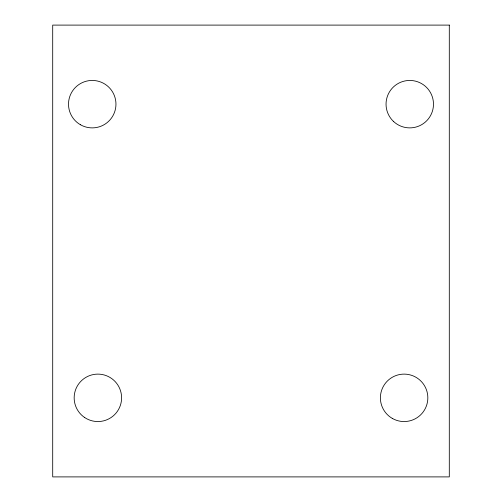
<?xml version="1.0" encoding="UTF-8"?>
<svg xmlns="http://www.w3.org/2000/svg" width="502" height="502" viewBox="0 0 502 502"><rect width="100%" height="100%" fill="white"/><g stroke="black" fill="none" stroke-linecap="round" stroke-linejoin="round"><path stroke-width="0.75" d="M449.296 25.1L52.704 25.1L52.704 476.9L449.296 476.9L449.296 25.1M393.624 121.547A23.719 23.719 0 0 0 432.887 109.449A23.719 23.719 0 0 0 402.78 81.5A23.719 23.719 0 0 0 393.624 121.547M80.376 124.709A23.719 23.719 0 0 0 115.956 104.165A23.719 23.719 0 0 0 80.376 83.621A23.719 23.719 0 0 0 80.376 124.709M392.257 418.379A23.719 23.719 0 0 0 427.836 397.835A23.719 23.719 0 0 0 392.257 377.291A23.719 23.719 0 0 0 392.257 418.379M84.738 417.582A23.719 23.719 0 0 0 121.553 399.341A23.719 23.719 0 0 0 87.354 376.582A23.719 23.719 0 0 0 84.738 417.582"/></g></svg>
